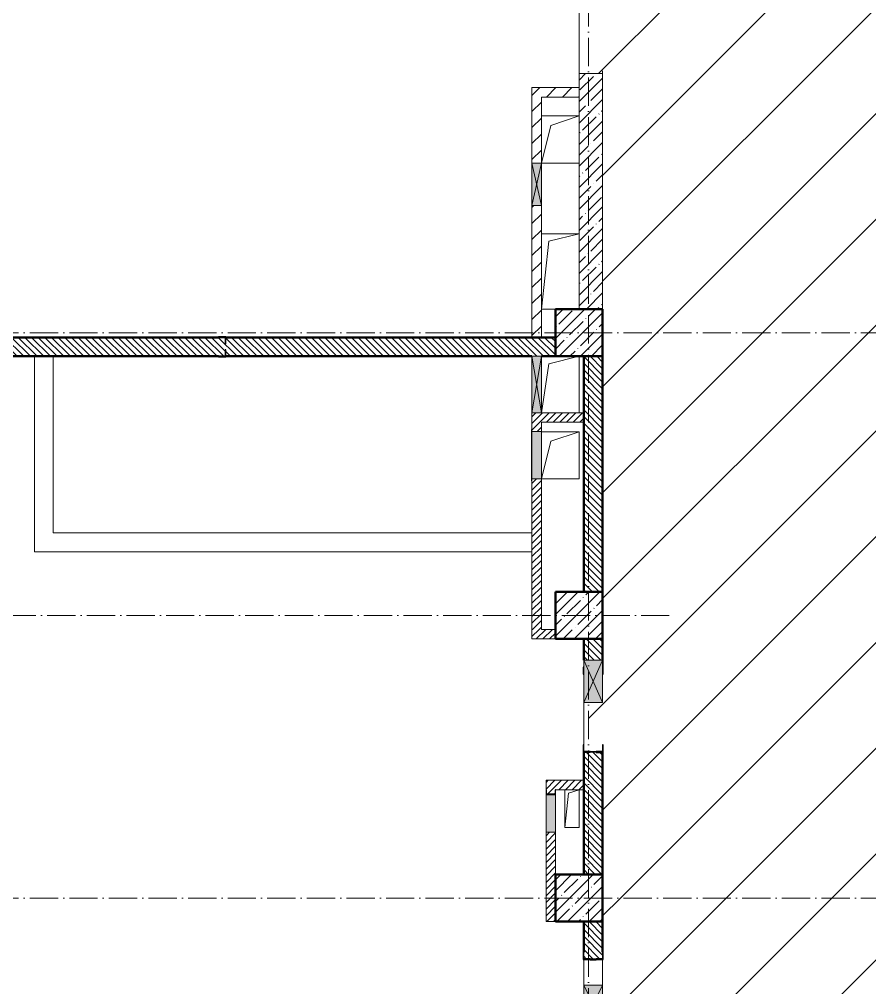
# Model space of a CAD drawing. Header units: millimetres. Extents: x 35697 to 388678, y -91946 to 171347.
# Drawn here: x 42670 to 51695, y 95245 to 105520 of the extents above; entities that cross this region are included whole.
import ezdxf

# ---------------------------------------------------------------- set-up
doc = ezdxf.new("R2010")
doc.units = ezdxf.units.MM
doc.linetypes.add('50_200_ШТРИХ_1Т_ш5_п1_п1_', pattern=[700, 500, -100, 0, -100])
for name, color, linetype, lineweight in [('2.1) ПГП окна 2.8 м', 5, 'Continuous', 30), ('3.1) ЖБ окна 1.2 м', 102, 'Continuous', 30), ('A-DETL-GENF-OTLN', 7, 'Continuous', 9), ('A-FLOR-____-OTLN', 7, 'Continuous', 9), ('A-GENM-____-MCUT', 7, 'Continuous', 25), ('A-GENM-____-OTLN', 7, 'Continuous', 9), ('A-GENM-____-OTLN-1', 7, 'Continuous', 25), ('A-GLAZ-____-OTLN', 7, 'Continuous', 9), ('A-WALL-____-MCUT-1', 7, 'Continuous', 9), ('A-WALL-____-MCUT-2', 7, 'Continuous', 50), ('A-WALL-____-OTLN', 7, 'Continuous', 9), ('A-WALL-____-PATT-1', 7, 'Continuous', 9), ('A-WALL-FNSH-MCUT-1', 7, 'Continuous', 9), ('I-WALL-____-OTLN', 7, 'Continuous', 9), ('S-COLS-____-MCUT', 7, 'Continuous', 50), ('S-COLS-____-OTLN', 7, 'Continuous', 9), ('S-GRID-____-OTLN-1', 7, '50_200_ШТРИХ_1Т_ш5_п1_п1_', 9)]:
    doc.layers.add(name, color=color, linetype=linetype, lineweight=lineweight)
doc.layers.add('A-GLAZ-____-OTLN-1', color=7, linetype='Continuous', lineweight=9, true_color=0xc0c0c0)
pattern_1 = [(135, (43259.71, 63713.66), (-35.35534, -35.35534), [])]
pattern_2 = [(45, (43259.71, 63713.66), (-35.35534, 35.35534), [])]
pattern_3 = [(45, (43259.71, 63713.66), (-84.8528, 84.8528), [])]

# ---------------------------------------------------------------- blocks, each defined once
blk = doc.blocks.new('BSC_Колонна _Прямоугольная - 500х500-V37-АР1_План отверстий 2 этажа в осях 1-64_А-ГГ')
at = {"layer": 'S-COLS-____-OTLN'}
h = blk.add_hatch(dxfattribs=at)
h.set_pattern_fill('FP_66', color=256, style=0, pattern_type=2)
h.set_pattern_definition([(45, (-5350, -32481.04), (-114.04925, 114.04925), []), (45, (-5235.95, -32481.04), (-114.04925, 114.04925), [201.613, -40.323, 3.353, -36.97])])
h.paths.add_polyline_path([(-250, -250), (250, -250), (250, 250), (-250, 250)], flags=0)
at = {"layer": 'S-COLS-____-MCUT'}
for p, q in [((250, 250), (-250, 250)), ((-250, 250), (-250, -250)), ((250, -250), (250, 250)), ((-250, -250), (250, -250))]:
    blk.add_line(p, q, dxfattribs=at)
blk = doc.blocks.new('BSC_Колонна _Прямоугольная - 500х500-V49-АР1_План отверстий 2 этажа в осях 1-64_А-ГГ')
at = {"layer": 'S-COLS-____-OTLN'}
h = blk.add_hatch(dxfattribs=at)
h.set_pattern_fill('FP_78', color=256, style=0, pattern_type=2)
h.set_pattern_definition([(45, (-5350, -35481.04), (-114.04925, 114.04925), []), (45, (-5235.95, -35481.04), (-114.04925, 114.04925), [201.613, -40.323, 3.353, -36.97])])
h.paths.add_polyline_path([(-250, -250), (250, -250), (250, 250), (-250, 250)], flags=0)
at = {"layer": 'S-COLS-____-MCUT'}
for p, q in [((250, 250), (-250, 250)), ((-250, 250), (-250, -250)), ((250, -250), (250, 250)), ((-250, -250), (250, -250))]:
    blk.add_line(p, q, dxfattribs=at)
blk = doc.blocks.new('BSC_Колонна _Прямоугольная - 500х500-V102-АР1_План отверстий 2 этажа в осях 1-64_А-ГГ')
at = {"layer": 'S-COLS-____-OTLN'}
h = blk.add_hatch(dxfattribs=at)
h.set_pattern_fill('FP_131', color=256, style=0, pattern_type=2)
h.set_pattern_definition([(45, (-5350, -38481.04), (-114.04925, 114.04925), []), (45, (-5235.95, -38481.04), (-114.04925, 114.04925), [201.613, -40.323, 3.353, -36.97])])
h.paths.add_polyline_path([(-250, -250), (250, -250), (250, 250), (-250, 250), (-250, 95)], flags=0)
at = {"layer": 'S-COLS-____-MCUT'}
for p, q in [((250, 250), (-250, 250)), ((-250, 250), (-250, -250)), ((250, -250), (250, 250)), ((-250, -250), (250, -250))]:
    blk.add_line(p, q, dxfattribs=at)
blk = doc.blocks.new('АР_Перемычка - АР_Перемычка-28357691-АР1_План отверстий 2 этажа в осях 1-64_А-ГГ')
at = {"layer": 'A-GENM-____-OTLN'}
blk.add_line((-250, -100), (-243, -100), dxfattribs=at)
blk = doc.blocks.new('Фахверк_СКБ_Уголок - 200_3960-28268576-АР1_План отверстий 2 этажа в осях 1-64_А-ГГ')
at = {"layer": 'A-GENM-____-MCUT'}
for p, q in [((200, 156), (125, 156)), ((125, 156), (125, 81)), ((131, 81), (131, 150)), ((131, 150), (200, 150)), ((200, 150), (200, 156)), ((125, 81), (131, 81)), ((131, 19), (125, 19)), ((125, 19), (125, -56)), ((131, -50), (131, 19)), ((125, -56), (200, -56)), ((200, -50), (131, -50)), ((200, -56), (200, -50))]:
    blk.add_line(p, q, dxfattribs=at)
blk = doc.blocks.new('Фахверк_СКБ_Уголок - 200_3550-28267367-АР1_План отверстий 2 этажа в осях 1-64_А-ГГ')
at = {"layer": 'A-GENM-____-MCUT'}
for p, q in [((200, 156), (125, 156)), ((125, 156), (125, 81)), ((131, 81), (131, 150)), ((131, 150), (200, 150)), ((200, 150), (200, 156)), ((125, 81), (131, 81)), ((131, 19), (125, 19)), ((125, 19), (125, -56)), ((131, -50), (131, 19)), ((125, -56), (200, -56)), ((200, -50), (131, -50)), ((200, -56), (200, -50))]:
    blk.add_line(p, q, dxfattribs=at)
blk = doc.blocks.new('154_Стойка_СКБ_Уголок - СМ-2480_200-V144-АР1_План отверстий 2 этажа в осях 1-64_А-ГГ')
at = {"layer": 'A-GENM-____-MCUT'}
for p, q in [((125, 156), (125, 150)), ((200, 156), (125, 156)), ((200, 150), (200, 156)), ((125, -50), (125, -56)), ((125, -56), (200, -56)), ((200, -56), (200, -50))]:
    blk.add_line(p, q, dxfattribs=at)
blk = doc.blocks.new('Стойка_Влож_Уголок - Уголок-V145-АР1_План отверстий 2 этажа в осях 1-64_А-ГГ')
at = {"layer": 'A-GENM-____-MCUT'}
for p, q in [((0, -75), (75, -75)), ((75, -75), (75, -69))]:
    blk.add_line(p, q, dxfattribs=at)
blk = doc.blocks.new('154_Стойка_СКБ_Уголок - СМ-2480_200-28447058-АР1_План отверстий 2 этажа в осях 1-64_А-ГГ')
at = {"layer": 'A-GENM-____-MCUT'}
for p, q in [((125, 156), (125, 81)), ((200, 156), (125, 156)), ((131, 81), (131, 150)), ((131, 150), (200, 150)), ((200, 150), (200, 156)), ((125, 81), (131, 81)), ((131, 19), (125, 19)), ((125, 19), (125, -56)), ((131, -50), (131, 19)), ((125, -56), (200, -56)), ((200, -50), (131, -50)), ((200, -56), (200, -50))]:
    blk.add_line(p, q, dxfattribs=at)
blk = doc.blocks.new('Стойка_Влож_Полоса боковая - Полоса-28346330-АР1_План отверстий 2 этажа в осях 1-64_А-ГГ')
at = {"layer": 'A-GENM-____-OTLN'}
for p, q in [((-5, -31), (-5, 31)), ((0, 31), (0, -31))]:
    blk.add_line(p, q, dxfattribs=at)
blk = doc.blocks.new('Стойка_Влож_Уголок - Уголок-28346305-АР1_План отверстий 2 этажа в осях 1-64_А-ГГ')
at = {"layer": 'A-GENM-____-MCUT'}
for p, q in [((75, 75), (0, 75)), ((0, 0), (6, 0)), ((6, 69), (75, 69)), ((6, 0), (6, 69)), ((75, 69), (75, 75))]:
    blk.add_line(p, q, dxfattribs=at)
blk = doc.blocks.new('AR_Отверстие Ниша - Лючок-32405468-АР1_План отверстий 2 этажа в осях 1-64_А-ГГ')
at = {"layer": 'A-GLAZ-____-OTLN'}
blk.add_hatch(color=256, dxfattribs=at).paths.add_polyline_path([(200, -47), (200, 50), (-200, 50), (-200, -50), (200, -50)], flags=0)
for p, q in [((200, 50), (-200, 50)), ((200, -50), (200, 50)), ((-200, -50), (200, -50))]:
    blk.add_line(p, q, dxfattribs=at)
blk = doc.blocks.new('AR_Отверстие Ниша - Лючок-32403618-АР1_План отверстий 2 этажа в осях 1-64_А-ГГ')
at = {"layer": 'A-GLAZ-____-OTLN'}
blk.add_hatch(color=256, dxfattribs=at).paths.add_polyline_path([(-250, -50), (250, -50), (250, 50), (-250, 50)], flags=0)
for p, q in [((-250, 50), (250, 50)), ((-250, -50), (-250, 50)), ((250, 50), (250, -50)), ((250, -50), (-250, -50))]:
    blk.add_line(p, q, dxfattribs=at)
blk = doc.blocks.new('Л_Общий_Лючок - Лючок-29753807-АР1_План отверстий 2 этажа в осях 1-64_А-ГГ')
at = {"layer": 'A-GLAZ-____-OTLN-1'}
blk.add_hatch(color=256, dxfattribs=at).paths.add_polyline_path([(524, -6), (524, 0), (-24, 0), (-24, -6), (500, -6)], flags=0)
at = {"layer": 'A-GLAZ-____-OTLN'}
for p, q in [((-24, 0), (-24, -6)), ((524, 0), (524, -6)), ((-24, -6), (524, -6))]:
    blk.add_line(p, q, dxfattribs=at)
blk = doc.blocks.new('154_Фахверк_СКБ_Швеллер - Тип_100_3960_зеркало-29769493-АР1_План отверстий 2 этажа в осях 1-64_А-ГГ')
at = {"layer": 'A-GENM-____-MCUT'}
for p, q in [((175, 50), (125, 50)), ((125, 50), (125, -50)), ((128, 47), (175, 47)), ((128, -47), (128, 47)), ((175, 47), (175, 50)), ((125, -50), (175, -50)), ((175, -47), (128, -47)), ((175, -50), (175, -47))]:
    blk.add_line(p, q, dxfattribs=at)
blk = doc.blocks.new('AR_Отверстие прямоугольное _в плите_ - AR_Отверстие прямоугольное _в плите_-30459278-АР1_План отверстий 2 этажа в осях 1-64_А-ГГ')
at = {"layer": 'A-GENM-____-OTLN'}
for p, q in [((-75, 200), (-75, -200)), ((-75, -200), (-37, 163)), ((-37, 163), (75, 200)), ((75, -200), (75, 200)), ((-75, -200), (75, -200))]:
    blk.add_line(p, q, dxfattribs=at)
blk = doc.blocks.new('AR_Отверстие прямоугольное _в плите_ - AR_Отверстие прямоугольное _в плите_-30459445-АР1_План отверстий 2 этажа в осях 1-64_А-ГГ')
at = {"layer": 'A-GENM-____-OTLN'}
for p, q in [((200, 250), (-200, 250)), ((-100, 150), (200, 250)), ((200, -250), (200, 250)), ((-200, -250), (-100, 150)), ((-200, -250), (200, -250))]:
    blk.add_line(p, q, dxfattribs=at)
blk = doc.blocks.new('AR_Отверстие прямоугольное _в плите_ - AR_Отверстие прямоугольное _в плите_-V173-АР1_План отверстий 2 этажа в осях 1-64_А-ГГ')
at = {"layer": 'A-GENM-____-OTLN'}
for p, q in [((200, 250), (-200, 250)), ((-100, 150), (200, 250)), ((-200, -250), (-100, 150)), ((-200, -250), (200, -250))]:
    blk.add_line(p, q, dxfattribs=at)
blk = doc.blocks.new('AR_Отверстие прямоугольное _в плите_ - AR_Отверстие прямоугольное _в плите_-30552819-АР1_План отверстий 2 этажа в осях 1-64_А-ГГ')
at = {"layer": 'A-GENM-____-OTLN'}
for p, q in [((200, 400), (-200, 400)), ((-200, -400), (-120, 320)), ((-120, 320), (200, 400)), ((-200, -400), (-50, -400))]:
    blk.add_line(p, q, dxfattribs=at)
blk = doc.blocks.new('AR_Отверстие прямоугольное _в плите_ - AR_Отверстие прямоугольное _в плите_-30552564-АР1_План отверстий 2 этажа в осях 1-64_А-ГГ')
at = {"layer": 'A-GENM-____-OTLN'}
for p, q in [((200, 300), (-200, 300)), ((-200, -300), (-120, 220)), ((-120, 220), (200, 300)), ((200, -300), (200, 300))]:
    blk.add_line(p, q, dxfattribs=at)
blk = doc.blocks.new('AR_Отверстие прямоугольное _в стене_ - AR_Отверстие прямоугольное _в стене__ОВ-36815002-АР1_План отверстий 2 этажа в осях 1-64_А-ГГ')
at = {"layer": 'A-GLAZ-____-OTLN'}
blk.add_hatch(color=256, dxfattribs=at).paths.add_polyline_path([(225, 50), (-225, 50), (-225, -50), (225, -50)], flags=0)
at = {"layer": 'A-DETL-GENF-OTLN'}
for p, q in [((-225, -50), (-225, 50)), ((-225, 50), (225, 50)), ((225, 50), (-225, -50)), ((-225, 50), (225, -50)), ((225, 50), (-225, 50)), ((-225, 50), (-225, -50)), ((225, 50), (225, -50)), ((225, -50), (225, 50)), ((225, -50), (-225, -50)), ((-225, -50), (225, -50))]:
    blk.add_line(p, q, dxfattribs=at)
blk = doc.blocks.new('AR_Отверстие прямоугольное _в стене_ - AR_Отверстие прямоугольное _в стене__ОВ-V198-АР1_План отверстий 2 этажа в осях 1-64_А-ГГ')
at = {"layer": 'A-GLAZ-____-OTLN'}
blk.add_hatch(color=256, dxfattribs=at).paths.add_polyline_path([(-225, -100), (225, -100), (225, 100), (-225, 100)], flags=0)
at = {"layer": 'A-DETL-GENF-OTLN'}
for p, q in [((-225, -100), (-225, 100)), ((-225, 100), (225, 100)), ((225, 100), (-225, -100)), ((-225, 100), (225, -100)), ((225, 100), (-225, 100)), ((-225, 100), (-225, -100)), ((225, 100), (225, -100)), ((225, -100), (225, 100)), ((225, -100), (-225, -100)), ((-225, -100), (225, -100))]:
    blk.add_line(p, q, dxfattribs=at)
blk = doc.blocks.new('AR_Отверстие прямоугольное _в стене_ - AR_Отверстие прямоугольное _в стене__ОВ-36902575-АР1_План отверстий 2 этажа в осях 1-64_А-ГГ')
at = {"layer": 'A-GLAZ-____-OTLN'}
blk.add_hatch(color=256, dxfattribs=at).paths.add_polyline_path([(-300, -50), (300, -50), (300, 50), (-300, 50)], flags=0)
at = {"layer": 'A-DETL-GENF-OTLN'}
for p, q in [((-300, -50), (-300, 50)), ((-300, 50), (300, 50)), ((300, 50), (-300, -50)), ((-300, 50), (300, -50)), ((300, 50), (-300, 50)), ((-300, 50), (-300, -50)), ((300, 50), (300, -50)), ((300, -50), (300, 50)), ((300, -50), (-300, -50)), ((-300, -50), (300, -50))]:
    blk.add_line(p, q, dxfattribs=at)
blk = doc.blocks.new('AR_Отверстие прямоугольное _в стене__БезПР - AR_Отверстие прямоугольное _в стене__БезПР-36428632-АР1_План отверстий 2 этажа в осях 1-64_А-ГГ')
at = {"layer": 'A-GLAZ-____-OTLN'}
blk.add_hatch(color=256, dxfattribs=at).paths.add_polyline_path([(-200, -100), (200, -100), (200, 100), (-200, 100)], flags=0)
at = {"layer": 'A-DETL-GENF-OTLN'}
for p, q in [((-200, -100), (-200, 100)), ((-200, 100), (200, 100)), ((200, 100), (-200, -100)), ((-200, 100), (200, -100)), ((200, 100), (-200, 100)), ((-200, 100), (-200, -100)), ((200, 100), (200, -100)), ((200, -100), (200, 100)), ((200, -100), (-200, -100)), ((-200, -100), (200, -100))]:
    blk.add_line(p, q, dxfattribs=at)
at = {"layer": 'A-GLAZ-____-OTLN'}
blk.add_line((200, 100), (-200, 100), dxfattribs=at)
blk = doc.blocks.new('2этаж')
at = {"layer": 'S-GRID-____-OTLN-1', "color": 251, "ltscale": 0.6, "true_color": 0x636466}
for p, q in [((-10141.7, 454533.3), (-10141.7, 508896.9)), ((11116.1, 497497), (-20260.4, 497497)), ((-9283.2, 494497), (-20260.4, 494497)), ((11116.1, 491497), (-20260.4, 491497))]:
    blk.add_line(p, q, dxfattribs=at)

msp = doc.modelspace()

# ---------------------------------------------------------------- hatches: boundary and pattern name
at = {"layer": '2.1) ПГП окна 2.8 м'}
h = msp.add_hatch(dxfattribs=at)
h.set_pattern_fill('ANSI31', color=5, scale=250)
h.paths.add_polyline_path([(53110, 107445), (52860, 107445), (52860, 107695), (48860, 107695), (48860, 107445), (48860, 106745), (48710, 106745), (48710, 104945), (48860, 104945), (48860, 102445), (48860, 102195), (52860, 102195), (52860, 102445), (53110, 102445)])
h = msp.add_hatch(dxfattribs=at)
h.set_pattern_fill('ANSI31', color=5, scale=250)
h.paths.add_polyline_path([(53110, 101945), (52860, 101945), (52860, 102195), (48860, 102195), (48860, 101945), (48860, 99445), (48860, 98945), (48860, 98720), (48866, 98720), (48866, 98645), (48866, 98570), (48860, 98270), (48710, 98270), (48710, 97751), (48729, 97751), (48791, 97750), (48791, 97751), (48860, 97751), (48860, 97820), (48866, 97820), (48866, 97745), (48866, 97670), (48860, 96445), (48860, 96195), (52860, 96195), (52860, 96445), (53110, 96445)])
h = msp.add_hatch(dxfattribs=at)
h.set_pattern_fill('ANSI31', color=5, scale=250)
h.paths.add_polyline_path([(52860, 95945), (52860, 96195), (48860, 96195), (48860, 95945), (48860, 95620), (48866, 95620), (48866, 95545), (48860, 95270), (48860, 94870), (48860, 93920), (48866, 93920), (48866, 93851), (48866, 93845), (48866, 93770), (48860, 93570), (48860, 93020), (48860, 90445), (48860, 90195), (52160, 90195), (52160, 90445), (52860, 90445)])
at = {"layer": 'A-WALL-____-PATT-1'}
h = msp.add_hatch(dxfattribs=at)
h.set_pattern_fill('FP_25', color=256, style=0, pattern_type=2)
h.set_pattern_definition([(45, (43259.71, 63713.66), (-114.04925, 114.04925), []), (45, (43373.76, 63713.66), (-114.04925, 114.04925), [201.612, -40.322, 3.353, -36.97])])
h.paths.add_polyline_path([(48860, 102445), (48860, 104945), (48610, 104945), (48610, 102445)], flags=0)
h.paths.add_polyline_path([(48610, 106745), (48860, 106745), (48860, 107445), (48610, 107445)], flags=0)
h = msp.add_hatch(dxfattribs=at)
h.set_pattern_fill('FP_4', color=256, style=0, pattern_type=2)
h.set_pattern_definition(pattern_3)
h.paths.add_polyline_path([(48610, 104695), (48610, 104795), (48110, 104795), (48110, 104695), (48210, 104695)], flags=0)
h = msp.add_hatch(dxfattribs=at)
h.set_pattern_fill('FP_4', color=256, style=0, pattern_type=2)
h.set_pattern_definition(pattern_3)
h.paths.add_polyline_path([(48110, 102145), (48210, 102145), (48210, 103545), (48110, 103545), (48110, 102289)], flags=0)
h.paths.add_polyline_path([(48110, 103995), (48210, 103995), (48210, 104695), (48110, 104695)], flags=0)
h = msp.add_hatch(dxfattribs=at)
h.set_pattern_fill('FP_6', color=256, style=0, pattern_type=2)
h.set_pattern_definition(pattern_1)
h.paths.add_polyline_path([(48210, 101945), (48360, 101945), (48360, 102145), (44860, 102145), (44860, 102076), (44854, 102076), (44854, 102145), (41310, 102145), (41310, 101945), (44854, 101945), (44854, 102014), (44860, 102014), (44860, 101945), (48110, 101945)], flags=0)
h = msp.add_hatch(dxfattribs=at)
h.set_pattern_fill('FP_6', color=256, style=0, pattern_type=2)
h.set_pattern_definition(pattern_1)
h.paths.add_polyline_path([(48860, 99445), (48860, 101945), (48660, 101945), (48660, 99445)], flags=0)
h = msp.add_hatch(dxfattribs=at)
h.set_pattern_fill('FP_5', color=256, style=0, pattern_type=2)
h.set_pattern_definition(pattern_2)
h.paths.add_polyline_path([(48660, 101245), (48660, 101345), (48110, 101345), (48110, 101245), (48210, 101245)], flags=0)
h = msp.add_hatch(dxfattribs=at)
h.set_pattern_fill('FP_5', color=256, style=0, pattern_type=2)
h.set_pattern_definition(pattern_2)
h.paths.add_polyline_path([(48110, 99045), (48210, 99045), (48210, 100645), (48110, 100645)], flags=0)
h.paths.add_polyline_path([(48110, 101145), (48210, 101145), (48210, 101245), (48110, 101245)], flags=0)
h = msp.add_hatch(dxfattribs=at)
h.set_pattern_fill('FP_5', color=256, style=0, pattern_type=2)
h.set_pattern_definition(pattern_2)
h.paths.add_polyline_path([(48360, 98945), (48360, 99045), (48110, 99045), (48110, 98945)], flags=0)
h = msp.add_hatch(dxfattribs=at)
h.set_pattern_fill('FP_6', color=256, style=0, pattern_type=2)
h.set_pattern_definition(pattern_1)
h.paths.add_polyline_path([(48860, 96445), (48860, 97745), (48660, 97745), (48660, 96445)], flags=0)
h.paths.add_polyline_path([(48810, 98720), (48860, 98720), (48860, 98945), (48660, 98945), (48660, 98720)], flags=0)
h = msp.add_hatch(dxfattribs=at)
h.set_pattern_fill('FP_5', color=256, style=0, pattern_type=2)
h.set_pattern_definition(pattern_2)
h.paths.add_polyline_path([(48260, 95945), (48360, 95945), (48360, 96895), (48260, 96895), (48260, 96445)], flags=0)
h.paths.add_polyline_path([(48356, 97298), (48357, 97298), (48357, 97345), (48360, 97345), (48360, 97445), (48260, 97445), (48260, 97345), (48263, 97345), (48263, 97298)], flags=0)
h = msp.add_hatch(dxfattribs=at)
h.set_pattern_fill('FP_5', color=256, style=0, pattern_type=2)
h.set_pattern_definition(pattern_2)
h.paths.add_polyline_path([(48660, 97345), (48660, 97445), (48360, 97445), (48360, 97345), (48548, 97345)], flags=0)
h = msp.add_hatch(dxfattribs=at)
h.set_pattern_fill('FP_6', color=256, style=0, pattern_type=2)
h.set_pattern_definition(pattern_1)
h.paths.add_polyline_path([(48860, 90445), (48860, 93020), (48660, 93020), (48660, 90445)], flags=0)
h.paths.add_polyline_path([(48660, 93570), (48860, 93570), (48860, 93839), (48791, 93839), (48791, 93845), (48729, 93845), (48729, 93839), (48660, 93839), (48660, 93770)], flags=0)
h.paths.add_polyline_path([(48791, 95545), (48791, 95551), (48860, 95551), (48860, 95945), (48660, 95945), (48660, 95551), (48729, 95551), (48729, 95545)], flags=0)

# ---------------------------------------------------------------- linework, layer by layer
at = {"layer": 'A-FLOR-____-OTLN'}
for p, q in [((48210, 104495), (48610, 104495)), ((48610, 103995), (48210, 103995)), ((48210, 103245), (48610, 103245)), ((48360, 102445), (48210, 102445)), ((48210, 101944), (48610, 101944)), ((48610, 101944), (48610, 101345)), ((48210, 101144), (48610, 101144)), ((48610, 101144), (48610, 100644)), ((48610, 100644), (48210, 100644)), ((48460, 96945), (48460, 97345)), ((48610, 97345), (48610, 96945)), ((48610, 96945), (48460, 96945))]:
    msp.add_line(p, q, dxfattribs=at)
at = {"layer": 'A-WALL-____-MCUT-1'}
for p, q in [((48860, 104945), (48610, 104945)), ((48610, 104945), (48610, 102445)), ((48860, 102445), (48860, 104945))]:
    msp.add_line(p, q, dxfattribs=at)
at = {"layer": 'A-WALL-____-MCUT-2'}
for p, q in [((44785, 102145), (41310, 102145)), ((48360, 102145), (44860, 102145)), ((41310, 101945), (44785, 101945)), ((44860, 101945), (48110, 101945)), ((48210, 101945), (48360, 101945)), ((48660, 101945), (48660, 99445)), ((48860, 99445), (48860, 101945)), ((48660, 98945), (48660, 98720)), ((48860, 98720), (48860, 98945)), ((48660, 97745), (48660, 96445)), ((48860, 96445), (48860, 97745)), ((48660, 95945), (48660, 95620)), ((48860, 95620), (48860, 95945)), ((48729, 95545), (48791, 95545))]:
    msp.add_line(p, q, dxfattribs=at)
at = {"layer": 'A-WALL-____-OTLN'}
for p, q in [((48610, 104945), (48610, 106745)), ((48860, 104975), (48860, 104945))]:
    msp.add_line(p, q, dxfattribs=at)
at = {"layer": 'A-WALL-FNSH-MCUT-1'}
for p, q in [((48110, 104795), (48110, 103995)), ((48610, 104795), (48110, 104795)), ((48210, 103995), (48210, 104695)), ((48210, 104695), (48610, 104695)), ((48110, 103545), (48110, 102145)), ((48210, 102145), (48210, 103545)), ((48110, 101345), (48110, 101145)), ((48660, 101345), (48210, 101345)), ((48660, 101245), (48660, 101345)), ((48210, 101245), (48660, 101245)), ((48210, 101145), (48210, 101245)), ((48110, 100645), (48110, 98945)), ((48210, 99045), (48210, 100645)), ((48360, 99045), (48210, 99045)), ((48110, 98945), (48360, 98945)), ((48660, 97445), (48260, 97445)), ((48260, 97445), (48260, 97345)), ((48360, 97345), (48660, 97345)), ((48260, 96895), (48260, 95945)), ((48360, 96445), (48360, 96895)), ((48260, 95945), (48360, 95945))]:
    msp.add_line(p, q, dxfattribs=at)
at = {"layer": 'I-WALL-____-OTLN'}
for p, q in [((42830, 99870), (42830, 101945)), ((43030, 101945), (43030, 100070)), ((43030, 100070), (48110, 100070)), ((48110, 99870), (42830, 99870)), ((48660, 97820), (48660, 98270)), ((48660, 95270), (48660, 95545)), ((48860, 95545), (48860, 95270))]:
    msp.add_line(p, q, dxfattribs=at)

# ---------------------------------------------------------------- block references
at = {"layer": '3.1) ЖБ окна 1.2 м'}
msp.add_blockref('2этаж', (58851, -395302), dxfattribs=at)
at = {"layer": 'A-GENM-____-OTLN'}
for name, p in [('AR_Отверстие прямоугольное _в плите_ - AR_Отверстие прямоугольное _в плите_-V173-АР1_План отверстий 2 этажа в осях 1-64_А-ГГ', (48410, 104245)), ('AR_Отверстие прямоугольное _в плите_ - AR_Отверстие прямоугольное _в плите_-30552819-АР1_План отверстий 2 этажа в осях 1-64_А-ГГ', (48410, 102845)), ('AR_Отверстие прямоугольное _в плите_ - AR_Отверстие прямоугольное _в плите_-30552564-АР1_План отверстий 2 этажа в осях 1-64_А-ГГ', (48410, 101644)), ('AR_Отверстие прямоугольное _в плите_ - AR_Отверстие прямоугольное _в плите_-30459445-АР1_План отверстий 2 этажа в осях 1-64_А-ГГ', (48410, 100894)), ('AR_Отверстие прямоугольное _в плите_ - AR_Отверстие прямоугольное _в плите_-30459278-АР1_План отверстий 2 этажа в осях 1-64_А-ГГ', (48535, 97145))]:
    msp.add_blockref(name, p, dxfattribs=at)
for name, p, rotation in [('АР_Перемычка - АР_Перемычка-28357691-АР1_План отверстий 2 этажа в осях 1-64_А-ГГ', (48760, 98645), 269.9999999999999), ('Стойка_Влож_Уголок - Уголок-V145-АР1_План отверстий 2 этажа в осях 1-64_А-ГГ', (48791, 98645), 90.00000000000027), ('Стойка_Влож_Полоса боковая - Полоса-28346330-АР1_План отверстий 2 этажа в осях 1-64_А-ГГ', (48760, 97745), 269.9999999999999), ('Стойка_Влож_Уголок - Уголок-28346305-АР1_План отверстий 2 этажа в осях 1-64_А-ГГ', (48791, 97745), 269.9999999999999)]:
    msp.add_blockref(name, p, dxfattribs=dict(at, rotation=rotation))
at = {"layer": 'A-GENM-____-OTLN-1'}
for name, p, rotation in [('Фахверк_СКБ_Уголок - 200_3550-28267367-АР1_План отверстий 2 этажа в осях 1-64_А-ГГ', (44985, 102095), 180), ('154_Стойка_СКБ_Уголок - СМ-2480_200-V144-АР1_План отверстий 2 этажа в осях 1-64_А-ГГ', (48710, 98770), 269.9999999999999), ('154_Стойка_СКБ_Уголок - СМ-2480_200-28447058-АР1_План отверстий 2 этажа в осях 1-64_А-ГГ', (48810, 97620), 89.99999999999991), ('154_Фахверк_СКБ_Швеллер - Тип_100_3960_зеркало-29769493-АР1_План отверстий 2 этажа в осях 1-64_А-ГГ', (48310, 97170), 89.99999999999993), ('Фахверк_СКБ_Уголок - 200_3960-28268576-АР1_План отверстий 2 этажа в осях 1-64_А-ГГ', (48810, 95420), 89.99999999999991)]:
    msp.add_blockref(name, p, dxfattribs=dict(at, rotation=rotation))
at = {"layer": 'A-GLAZ-____-OTLN'}
for name, p, rotation in [('AR_Отверстие прямоугольное _в стене_ - AR_Отверстие прямоугольное _в стене__ОВ-36815002-АР1_План отверстий 2 этажа в осях 1-64_А-ГГ', (48160, 103770), 269.9999999999999), ('AR_Отверстие прямоугольное _в стене_ - AR_Отверстие прямоугольное _в стене__ОВ-36902575-АР1_План отверстий 2 этажа в осях 1-64_А-ГГ', (48160, 101645), 89.9999999999999), ('Л_Общий_Лючок - Лючок-29753807-АР1_План отверстий 2 этажа в осях 1-64_А-ГГ', (48110, 101145), 269.9999999999999), ('AR_Отверстие Ниша - Лючок-32403618-АР1_План отверстий 2 этажа в осях 1-64_А-ГГ', (48160, 100895), 89.9999999999999), ('AR_Отверстие прямоугольное _в стене_ - AR_Отверстие прямоугольное _в стене__ОВ-V198-АР1_План отверстий 2 этажа в осях 1-64_А-ГГ', (48760, 98495), 89.99999999999991), ('AR_Отверстие Ниша - Лючок-32405468-АР1_План отверстий 2 этажа в осях 1-64_А-ГГ', (48310, 97095), 269.9999999999999), ('AR_Отверстие прямоугольное _в стене__БезПР - AR_Отверстие прямоугольное _в стене__БезПР-36428632-АР1_План отверстий 2 этажа в осях 1-64_А-ГГ', (48760, 95070), 89.99999999999991)]:
    msp.add_blockref(name, p, dxfattribs=dict(at, rotation=rotation))
at = {"layer": 'S-COLS-____-OTLN'}
for name, p in [('BSC_Колонна _Прямоугольная - 500х500-V102-АР1_План отверстий 2 этажа в осях 1-64_А-ГГ', (48610, 102195)), ('BSC_Колонна _Прямоугольная - 500х500-V49-АР1_План отверстий 2 этажа в осях 1-64_А-ГГ', (48610, 99195)), ('BSC_Колонна _Прямоугольная - 500х500-V37-АР1_План отверстий 2 этажа в осях 1-64_А-ГГ', (48610, 96195))]:
    msp.add_blockref(name, p, dxfattribs=at)

doc.saveas('drawing.dxf')
